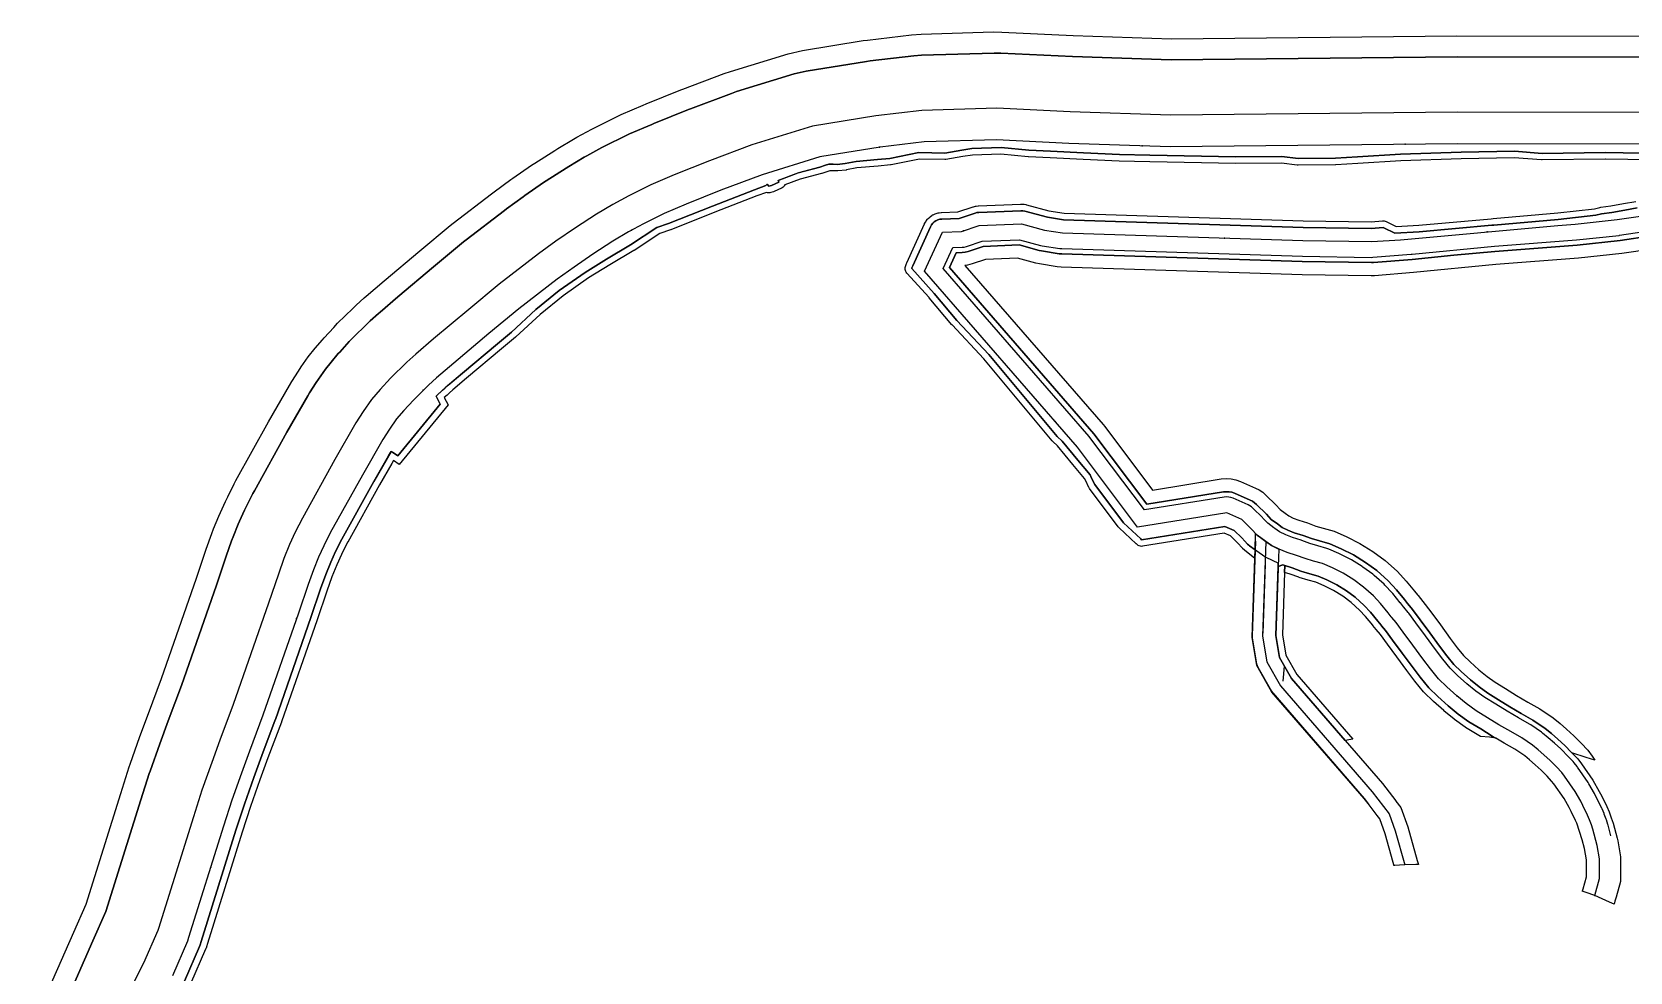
# Model space of a CAD drawing. Header units: inches. Extents: x 87989 to 118156, y 435697 to 451526.
# Drawn here: x 102648 to 103256, y 442864 to 443222 of the extents above; entities that cross this region are included whole.
import ezdxf

# ---------------------------------------------------------------- set-up
doc = ezdxf.new("R2010")
doc.units = ezdxf.units.IN
doc.header["$MEASUREMENT"] = 0
for name, color, linetype, true_color in [('As_waterkering_BWK', 7, 'Continuous', 0x7b8981), ('Beschermingszone_BWK', 7, 'Continuous', 0xcf890d), ('Grens_bebouwingsvrije_zone_BWK', 7, 'Continuous', 0x6789ae), ('Kernzone_BWK', 7, 'Continuous', 0xcb89af), ('Kunstwerken_BWK', 7, 'Continuous', 0xc78952), ('Referentiepunten_BWK', 7, 'Continuous', 0x178980)]:
    doc.layers.add(name, color=color, linetype=linetype, true_color=true_color)

msp = doc.modelspace()

# ---------------------------------------------------------------- linework, layer by layer
at = {"layer": 'As_waterkering_BWK'}
for points in [[(103308.2631, 443178.9587), (103190.391, 443179.0909), (103081.1179, 443177.9003), (103042.6209, 443179.2232), (103015.1042, 443180.5462), (102987.5875, 443179.7524), (102970.9187, 443177.768), (102947.8999, 443174.0639), (102925.9394, 443167.317), (102910.2661, 443161.4418), (102897.1163, 443156.1686), (102888.6833, 443152.5099), (102880.8509, 443148.644), (102875.1768, 443145.55), (102869.257, 443142.0364), (102861.6294, 443137.1422), (102854.5192, 443132.2314), (102848.0726, 443127.5621), (102833.4995, 443116.3667), (102822.0879, 443106.9288), (102808.7426, 443095.7459), (102802.18, 443090.1051), (102799.0971, 443087.3152), (102793.343, 443081.6418), (102789.7293, 443077.6848), (102786.9548, 443074.4921), (102784.2785, 443070.6821), (102781.7875, 443066.7532), (102773.9686, 443053.2004), (102761.7527, 443031.2017), (102759.2481, 443026.3036), (102757.3254, 443022.0433), (102755.3451, 443017.1937), (102753.3517, 443011.586), (102749.6538, 443000.6538), (102736.1727, 442961.9045), (102731.0318, 442948.324), (102727.9666, 442939.9697), (102724.3482, 442929.6857), (102721.1311, 442919.734), (102707.8953, 442877.4255), (102707.4918, 442876.0369), (102701.747, 442862.9586)], [(103117.5216, 443027.9289), (103117.0333, 443028.2738), (103114.2086, 443030.3601), (103111.9551, 443032.7925), (103108.3657, 443036.3545), (103102.6269, 443038.8685), (103068.7303, 443033.4165), (103045.8438, 443063.8437), (102987.7676, 443130.6511), (102994.5145, 443145.4678), (103001.7906, 443145.7324), (103008.5375, 443147.9814), (103024.5448, 443148.6428), (103033.4083, 443146.2616), (103040.1552, 443145.2032), (103131.569, 443142.2928), (103157.7628, 443141.8959), (103168.7087, 443142.5851), (103228.605, 443148.0101), (103235.1535, 443148.5105), (103251.1609, 443150.2303), (103263.464, 443152.0824)], [(103117.5216, 443027.9289), (103116.2869, 442991.924), (103117.947, 442982.1713), (103123.1346, 442973.0411), (103157.9953, 442932.7853), (103164.4279, 442924.4852), (103166.7104, 442918.0525), (103170.3056, 442905.1202)], [(103242.5866, 442893.4952), (103244.4283, 442899.8576), (103244.4283, 442907.392), (103243.5199, 442912.4346), (103241.8699, 442918.6067), (103241.3091, 442920.3382), (103240.6063, 442922.1985), (103239.8493, 442923.9688), (103238.0448, 442927.6224), (103237.2463, 442929.2274), (103235.1301, 442932.9617), (103231.0718, 442938.7838), (103230.0075, 442940.1815), (103228.0294, 442942.276), (103225.617, 442944.7207), (103223.2465, 442946.88), (103221.0116, 442948.8162), (103218.9418, 442950.5043), (103214.8464, 442953.3014), (103210.6539, 442955.6895), (103206.1375, 442958.3199), (103201.8191, 442961.0049), (103197.5061, 442963.6185), (103193.7302, 442966.3304), (103190.0887, 442969.3515), (103186.3147, 442972.6869), (103183.1352, 442975.7736), (103180.0816, 442979.51), (103177.1611, 442983.3822), (103173.4185, 442988.5393), (103169.756, 442993.4323), (103167.0127, 442997.1827), (103165.4009, 442999.124), (103165.2279, 442999.3324), (103164.0001, 443000.8121), (103163.9933, 443000.8206), (103161.1115, 443004.3617), (103158.4175, 443007.2485), (103154.678, 443010.6412), (103150.9354, 443013.3344), (103146.9249, 443015.8782), (103142.8022, 443017.9242), (103139.1101, 443019.5424), (103135.6723, 443020.5037), (103132.4022, 443021.4643), (103129.1373, 443022.6603), (103125.6027, 443023.7498), (103122.613, 443024.9798), (103119.6716, 443026.4099), (103117.5216, 443027.9289)]]:
    msp.add_lwpolyline(points, dxfattribs=at)
at = {"layer": 'Beschermingszone_BWK'}
msp.add_lwpolyline([(103264.3102, 443139.0633), (103252.8228, 443137.3399), (103236.3443, 443135.5667), (103204.9399, 443133.1593), (103173.704, 443130.1652), (103158.8228, 443128.9392), (103157.5658, 443128.8974), (103131.2636, 443129.2968), (103039.7415, 443132.2098), (103038.1406, 443132.3603), (103031.3938, 443133.4186), (103030.0354, 443133.7068), (103023.0935, 443135.5718), (103010.9076, 443135.0682), (103005.9015, 443133.3995), (103004.048, 443132.9299), (103003.0993, 443132.8295), (103055.6549, 443072.3726), (103056.2329, 443071.6581), (103074.4066, 443047.4966), (103100.5625, 443051.7035), (103102.4139, 443051.8667), (103104.2697, 443051.7643), (103106.0918, 443051.3982), (103107.8432, 443050.776), (103113.582, 443048.262), (103115.0023, 443047.5328), (103116.3225, 443046.635), (103117.5227, 443045.5821), (103121.3018, 443041.8239), (103122.9147, 443040.0913), (103124.8347, 443038.6793), (103126.3081, 443037.6384), (103127.9333, 443036.8482), (103129.9996, 443035.9981), (103133.2906, 443034.9837), (103136.4745, 443033.8174), (103139.2549, 443033.0006), (103143.4913, 443031.8159), (103148.304, 443029.7067), (103153.3134, 443027.2206), (103158.2198, 443024.1086), (103162.8684, 443020.7635), (103167.553, 443016.5132), (103170.9164, 443012.9091), (103174.0262, 443009.087), (103174.0677, 443009.0373), (103175.2299, 443007.6366), (103175.4028, 443007.4283), (103177.2696, 443005.1799), (103180.2063, 443001.1651), (103183.8834, 442996.2526), (103187.6121, 442991.1147), (103190.308, 442987.5404), (103192.7276, 442984.5797), (103195.1516, 442982.2264), (103198.5455, 442979.227), (103201.6819, 442976.6249), (103204.6774, 442974.4734), (103208.6201, 442972.0843), (103212.8423, 442969.459), (103217.1425, 442966.9546), (103221.7409, 442964.3353), (103226.7301, 442960.9278), (103229.378, 442958.7681), (103231.8811, 442956.5995), (103234.6272, 442954.0982), (103237.3829, 442951.3055), (103239.9321, 442948.6063), (103241.5801, 442946.4423), (103242.6475, 442944.9109), (103239.326, 442945.924), (103233.924, 442947.6857), (103233.7854, 442947.8326), (103231.1618, 442950.4915), (103228.5601, 442952.8612), (103226.1602, 442954.9404), (103223.7346, 442956.9188), (103219.0892, 442960.0915), (103214.6468, 442962.6219), (103210.2635, 442965.1748), (103206.0043, 442967.823), (103201.9192, 442970.2985), (103198.6235, 442972.6655), (103195.2929, 442975.4287), (103191.7528, 442978.5574), (103189.0382, 442981.1927), (103186.3748, 442984.4518), (103183.5925, 442988.1407), (103179.8585, 442993.2859), (103176.187, 442998.1909), (103173.3246, 443002.1041), (103171.5559, 443004.2344), (103171.383, 443004.4427), (103170.2057, 443005.8614), (103167.1453, 443009.6217), (103164.0394, 443012.9498), (103159.7182, 443016.8703), (103155.4181, 443019.9647), (103150.8563, 443022.8582), (103146.1879, 443025.175), (103141.8062, 443027.0953), (103137.877, 443028.1941), (103134.9082, 443029.0662), (103131.6932, 443030.2439), (103128.3085, 443031.2872), (103125.887, 443032.2834), (103123.7556, 443033.3197), (103121.9281, 443034.6109), (103119.5662, 443036.3486), (103117.7069, 443038.3503), (103114.0007, 443042.033), (103113.2622, 443042.681), (103112.4497, 443043.2335), (103111.5757, 443043.6822), (103105.6, 443046.2911), (103104.5733, 443046.626), (103103.5107, 443046.8189), (103102.4318, 443046.8662), (103101.3565, 443046.767), (103072.2234, 443042.0812), (103052.0592, 443068.8724), (102997.1801, 443132.0174), (102999.7462, 443137.6528), (103002.0813, 443137.7377), (103003.1798, 443137.8539), (103004.3204, 443138.1429), (103009.996, 443140.0348), (103023.6517, 443140.5991), (103031.3327, 443138.5355), (103032.1686, 443138.3582), (103038.9155, 443137.2999), (103039.9007, 443137.2073), (103131.3811, 443134.2953), (103157.6416, 443133.8968), (103158.4151, 443133.9226), (103173.1697, 443135.135), (103188.9487, 443136.7951), (103204.6034, 443138.1477), (103235.8863, 443140.5451), (103252.1836, 443142.2978), (103263.9847, 443144.0707)], dxfattribs=at)
msp.add_lwpolyline([(103124.7128, 443018.7922), (103124.624, 443016.203), (103123.809, 442992.43), (103125.119, 442984.73), (103129.289, 442977.391), (103150.567, 442952.82), (103149.873, 442952.736), (103147.725, 442952.283), (103127.238, 442975.941), (103122.729, 442983.877), (103121.301, 442992.261), (103122.201, 443018.501), (103123.912, 443019.039)], close=True, dxfattribs=at)
for points in [[(102648.3246, 442843.2867, 0), (102664.2089, 442879.4478, 0), (102668.9329, 442890.2022, 0), (102682.0601, 442932.1603, 0), (102685.3359, 442942.297, 0), (102685.6723, 442943.2939, 0), (102689.3832, 442953.835, 0), (102692.6141, 442962.6429, 0), (102697.6316, 442975.9008, 0), (102710.8722, 443013.9588, 0), (102714.6168, 443025.0211, 0), (102716.7134, 443030.9263, 0), (102717.3876, 443032.693, 0), (102719.3679, 443037.5426, 0), (102719.9549, 443038.9088, 0), (102721.8776, 443043.1692, 0), (102722.7437, 443044.9698, 0), (102725.2482, 443049.8678, 0), (102725.9084, 443051.1061, 0), (102738.2897, 443073.3969, 0), (102746.2739, 443087.2418, 0), (102747.1607, 443088.7073, 0), (102749.6517, 443092.6362, 0), (102750.7281, 443094.2483, 0), (102753.4043, 443098.0584, 0), (102756.0074, 443101.3856, 0), (102758.7819, 443104.5784, 0), (102759.4547, 443105.3335, 0), (102763.0685, 443109.2905, 0), (102764.5569, 443110.837, 0), (102770.311, 443116.5104, 0), (102771.587, 443117.7158, 0), (102774.67, 443120.5057, 0), (102775.4546, 443121.1977, 0), (102782.2132, 443127.0048, 0), (102795.8561, 443138.4388, 0), (102807.3694, 443147.9613, 0), (102808.5219, 443148.88, 0), (102823.095, 443160.0755, 0), (102824.0222, 443160.7672, 0), (102830.4688, 443165.4365, 0), (102831.2188, 443165.967, 0), (102838.3289, 443170.8778, 0), (102839.4882, 443171.6497, 0), (102847.1158, 443176.5439, 0), (102848.3305, 443177.2937, 0), (102854.2503, 443180.8073, 0), (102855.5484, 443181.5462, 0), (102861.2224, 443184.6402, 0), (102862.7044, 443185.4096, 0), (102870.5368, 443189.2754, 0), (102872.365, 443190.1226, 0), (102880.7981, 443193.7812, 0), (102881.8559, 443194.2227, 0), (102895.0057, 443199.496, 0), (102895.8751, 443199.8333, 0), (102911.5485, 443205.7084, 0), (102913.8985, 443206.509, 0), (102935.859, 443213.2559, 0), (102941.386, 443214.5431, 0), (102964.4048, 443218.2473, 0), (102966.072, 443218.4805, 0), (102982.7407, 443220.4649, 0), (102986.4053, 443220.7354, 0), (103013.922, 443221.5291, 0), (103017.0731, 443221.4989, 0), (103044.3095, 443220.1894, 0), (103081.5988, 443218.908, 0), (103190.1906, 443220.0897, 0), (103308.3091, 443219.9586, 0)], [(103308.3001, 443211.9586, 0), (103190.2297, 443212.09, 0), (103081.505, 443210.9065, 0), (103043.98, 443212.196, 0), (103016.6889, 443213.5081, 0), (103014.1527, 443213.5324, 0), (102986.6359, 443212.7387, 0), (102983.6864, 443212.521, 0), (102967.0177, 443210.5366, 0), (102965.6758, 443210.3489, 0), (102942.657, 443206.6447, 0), (102938.2084, 443205.6087, 0), (102916.2479, 443198.8618, 0), (102914.3565, 443198.2174, 0), (102898.6831, 443192.3423, 0), (102897.9833, 443192.0708, 0), (102884.8336, 443186.7975, 0), (102883.9821, 443186.4422, 0), (102875.5491, 443182.7835, 0), (102874.0776, 443182.1017, 0), (102866.2452, 443178.2358, 0), (102865.0524, 443177.6165, 0), (102859.3783, 443174.5225, 0), (102858.3335, 443173.9279, 0), (102852.4137, 443170.4142, 0), (102851.4361, 443169.8107, 0), (102843.8084, 443164.9166, 0), (102842.8754, 443164.2953, 0), (102835.7652, 443159.3844, 0), (102835.1616, 443158.9574, 0), (102828.7149, 443154.2881, 0), (102827.9686, 443153.7314, 0), (102813.3956, 443142.536, 0), (102812.468, 443141.7965, 0), (102800.9745, 443132.2905, 0), (102787.3896, 443120.9055, 0), (102780.6693, 443115.1308, 0), (102780.0378, 443114.5738, 0), (102776.9548, 443111.784, 0), (102775.9278, 443110.8138, 0), (102770.1737, 443105.1404, 0), (102768.9757, 443103.8956, 0), (102765.3619, 443099.9387, 0), (102764.8204, 443099.3308, 0), (102762.0459, 443096.1381, 0), (102759.9507, 443093.4601, 0), (102757.2745, 443089.65, 0), (102756.4082, 443088.3525, 0), (102753.9172, 443084.4236, 0), (102753.2034, 443083.244, 0), (102745.2514, 443069.4562, 0), (102732.9024, 443047.2223, 0), (102732.3711, 443046.2257, 0), (102729.8665, 443041.3276, 0), (102729.1694, 443039.8783, 0), (102727.2467, 443035.618, 0), (102726.7742, 443034.5183, 0), (102724.794, 443029.6687, 0), (102724.2513, 443028.2468, 0), (102722.1748, 443022.3996, 0), (102718.4394, 443011.3627, 0), (102705.1518, 442973.1698, 0), (102700.1102, 442959.849, 0), (102696.9117, 442951.1296, 0), (102693.2188, 442940.6386, 0), (102692.948, 442939.8362, 0), (102689.6837, 442929.7357, 0), (102676.4357, 442887.3906, 0), (102671.5334, 442876.2304, 0), (102655.6491, 442840.0693, 0)], [(102706.3242, 442860.9473, 0), (102712.0703, 442874.0254, 0), (102712.293, 442874.6406, 0), (102712.6816, 442875.9805, 0), (102725.8965, 442918.2188, 0), (102729.0859, 442928.0859, 0), (102732.6719, 442938.2793, 0), (102735.7168, 442946.5781, 0), (102740.8496, 442960.1348, 0), (102740.8945, 442960.2617, 0), (102754.3828, 442999.0313, 0), (102758.0762, 443009.9473, 0), (102760.0176, 443015.4102, 0), (102761.9199, 443020.0684, 0), (102763.7559, 443024.1367, 0), (102766.166, 443028.8496, 0), (102778.3008, 443050.7012, 0), (102778.3398, 443050.7734, 0), (102782.9141, 443058.7012, 0), (102784.0605, 443060.6895, 0), (102784.8633, 443062.0801, 0), (102785.4453, 443061.9434, 0), (102787.4668, 443060.5449, 0), (102803.5625, 443080.1758, 0), (102802.4102, 443082.3848, 0), (102802.0254, 443083.1797, 0), (102802.5313, 443083.6797, 0), (102804.4766, 443085.4395, 0), (102805.4883, 443086.3555, 0), (102806.6016, 443087.3125, 0), (102811.9785, 443091.9336, 0), (102825.2871, 443103.0859, 0), (102830.6113, 443107.4883, 0), (102839.9551, 443116.0273, 0), (102848.8066, 443123.3184, 0), (102858.6348, 443130.1973, 0), (102866.8223, 443135.2363, 0), (102875.9453, 443140.6328, 0), (102885.9082, 443147.2324, 0), (102890.3086, 443148.7363, 0), (102907.041, 443155.4023, 0), (102923.1348, 443161.5996, 0), (102927.4082, 443163.1563, 0), (102927.8828, 443163.7168, 0), (102928.5605, 443162.8906, 0), (102929.5352, 443163.1914, 0), (102932.2949, 443164.4277, 0), (102932.0684, 443165.1641, 0), (102939.7402, 443168.0254, 0), (102947.8945, 443170.1855, 0), (102950.1094, 443170.9297, 0), (102951.3516, 443171.3555, 0), (102952.9883, 443171.2734, 0), (102954.457, 443171.2168, 0), (102957.5996, 443171.5684, 0), (102961.7031, 443172.373, 0), (102969.875, 443173.043, 0), (102974.5703, 443173.5137, 0), (102985.623, 443175.707, 0), (102995.4551, 443175.5508, 0), (103001.9043, 443176.6523, 0), (103005.7578, 443177.2812, 0), (103016.8477, 443177.5957, 0), (103027.3848, 443176.5723, 0), (103035.6445, 443176.2578, 0), (103048.2285, 443175.6289, 0), (103061.834, 443174.9219, 0), (103073.3945, 443174.6855, 0), (103106.1133, 443174.0566, 0), (103123.6523, 443174.2129, 0), (103129.7773, 443173.4297, 0), (103144.0234, 443173.5859, 0), (103152.3594, 443174.0566, 0), (103168.7188, 443175.0781, 0), (103191.7617, 443175.8652, 0), (103212.0527, 443176.2578, 0), (103222.5918, 443175.3926, 0), (103246.5801, 443175.707, 0), (103280.8711, 443175.1582, 0)], [(103280.6367, 443172.6602, 0), (103246.6133, 443173.207, 0), (103246.541, 443173.207, 0), (103222.625, 443172.8945, 0), (103222.3887, 443172.9023, 0), (103211.9746, 443173.7559, 0), (103191.8281, 443173.3652, 0), (103168.873, 443172.584, 0), (103168.8027, 443172.5801, 0), (103152.5078, 443171.5605, 0), (103144.1641, 443171.0898, 0), (103144.0508, 443171.0859, 0), (103129.8047, 443170.9297, 0), (103129.4609, 443170.9512, 0), (103123.5039, 443171.7129, 0), (103106.1348, 443171.5566, 0), (103106.0645, 443171.5566, 0), (103073.3457, 443172.1855, 0), (103061.7832, 443172.4219, 0), (103061.7031, 443172.4258, 0), (103048.0996, 443173.1328, 0), (103035.5332, 443173.7617, 0), (103027.291, 443174.0742, 0), (103027.1445, 443174.084, 0), (103016.7617, 443175.0918, 0), (103005.9941, 443174.7871, 0), (103002.3145, 443174.1855, 0), (102995.875, 443173.0859, 0), (102995.4336, 443173.0508, 0), (102985.8496, 443173.2031, 0), (102975.0566, 443171.0625, 0), (102974.8203, 443171.0273, 0), (102970.1016, 443170.5527, 0), (102962.0469, 443169.8945, 0), (102958.082, 443169.1152, 0), (102957.8789, 443169.084, 0), (102954.7344, 443168.7324, 0), (102954.3613, 443168.7188, 0), (102952.877, 443168.7754, 0), (102951.7051, 443168.834, 0), (102950.9121, 443168.5625, 0), (102948.6914, 443167.8145, 0), (102948.5332, 443167.7676, 0), (102940.5, 443165.6406, 0), (102934.5801, 443163.4336, 0), (102934.4121, 443163.1035, 0), (102934.1973, 443162.8047, 0), (102933.9375, 443162.541, 0), (102933.6426, 443162.3184, 0), (102933.3164, 443162.1445, 0), (102930.5566, 443160.9102, 0), (102930.2695, 443160.8008, 0), (102929.2949, 443160.502, 0), (102928.8789, 443160.4121, 0), (102928.4551, 443160.3945, 0), (102928.0352, 443160.4492, 0), (102927.6309, 443160.5762, 0), (102924.0117, 443159.2578, 0), (102907.9531, 443153.0742, 0), (102891.2324, 443146.4141, 0), (102891.1172, 443146.3711, 0), (102887.0215, 443144.9707, 0), (102877.3262, 443138.5488, 0), (102877.2188, 443138.4805, 0), (102868.1152, 443133.0957, 0), (102860.0078, 443128.1074, 0), (102850.3203, 443121.3262, 0), (102841.5938, 443114.1387, 0), (102832.2969, 443105.6445, 0), (102832.2051, 443105.5625, 0), (102826.8867, 443101.1641, 0), (102813.5957, 443090.0273, 0), (102808.3887, 443085.5508, 0), (102807.1406, 443084.4805, 0), (102806.1445, 443083.5781, 0), (102805.1016, 443082.6328, 0), (102806.543, 443079.8691, 0), (102787.9395, 443057.1777, 0), (102785.7832, 443058.6699, 0), (102785.1191, 443057.5215, 0), (102780.4961, 443049.5059, 0), (102768.3926, 443027.7109, 0), (102768.3516, 443027.6348, 0), (102766.0098, 443023.0527, 0), (102764.2344, 443019.123, 0), (102764.1992, 443019.041, 0), (102762.3535, 443014.5195, 0), (102760.4375, 443009.1289, 0), (102756.748, 442998.2207, 0), (102743.25, 442959.4238, 0), (102743.1934, 442959.2656, 0), (102738.0586, 442945.7051, 0), (102735.0254, 442937.4336, 0), (102731.4551, 442927.2871, 0), (102728.2773, 442917.4609, 0), (102715.0762, 442875.2598, 0), (102714.6934, 442873.9434, 0), (102714.6426, 442873.7891, 0), (102714.4199, 442873.1719, 0), (102714.3594, 442873.0215, 0), (102708.6133, 442859.9414, 0)], [(103258.717, 443154.721, 0), (103253.97, 443153.846, 0), (103249.092, 443152.995, 0), (103245.176, 443152.456, 0), (103242.963, 443151.877, 0), (103228.727, 443150.304, 0), (103204.189, 443148.181, 0), (103203.434, 443148.096, 0), (103175.871, 443145.578, 0), (103166.594, 443145.035, 0), (103162.426, 443147.158, 0), (103162.097, 443147.267, 0), (103157.596, 443146.899, 0), (103131.728, 443147.291, 0), (103131.645, 443147.293, 0), (103040.624, 443150.191, 0), (103034.447, 443151.16, 0), (103025.842, 443153.472, 0), (103025.097, 443153.612, 0), (103024.338, 443153.639, 0), (103008.331, 443152.977, 0), (103007.669, 443152.905, 0), (103006.956, 443152.725, 0), (103000.891, 443150.703, 0), (102994.333, 443150.465, 0), (102993.548, 443150.374, 0), (102992.787, 443150.16, 0), (102992.07, 443149.829, 0), (102991.413, 443149.39, 0), (102990.834, 443148.853, 0), (102990.347, 443148.231, 0), (102989.964, 443147.54, 0), (102983.217, 443132.723, 0), (102982.943, 443131.962, 0), (102982.879, 443131.624, 0), (102991.364, 443122.227, 0), (103000.016, 443111.924, 0), (103012.206, 443098.947, 0), (103038.161, 443067.802, 0), (103040.048, 443066.071, 0), (103046.064, 443058.807, 0), (103050.666, 443053.252, 0), (103051.262, 443052.032, 0), (103052.475, 443049.555, 0), (103063.407, 443035.005, 0), (103069.928, 443028.894, 0), (103070.268, 443028.6, 0), (103101.968, 443033.698, 0), (103105.505, 443032.149, 0), (103108.359, 443029.317, 0), (103109.521, 443028.062, 0), (103110.541, 443026.962, 0), (103110.995, 443026.53, 0), (103111.238, 443026.338, 0), (103113.41, 443024.735, 0), (103113.297, 443021.443, 0), (103109.403, 443024.605, 0), (103109.271, 443024.719, 0), (103108.817, 443025.151, 0), (103108.707, 443025.263, 0), (103106.56, 443027.58, 0), (103104.075, 443030.046, 0), (103101.639, 443031.113, 0), (103070.665, 443026.131, 0), (103070.235, 443026.1, 0), (103069.805, 443026.143, 0), (103069.389, 443026.259, 0), (103069, 443026.446, 0), (103068.648, 443026.696, 0), (103068.294, 443027.002, 0), (103068.219, 443027.069, 0), (103061.697, 443033.181, 0), (103061.408, 443033.503, 0), (103050.476, 443048.053, 0), (103050.31, 443048.305, 0), (103050.229, 443048.456, 0), (103049.017, 443050.933, 0), (103048.551, 443051.886, 0), (103044.139, 443057.213, 0), (103038.232, 443064.344, 0), (103036.471, 443065.959, 0), (103036.24, 443066.201, 0), (103010.333, 443097.289, 0), (102998.194, 443110.212, 0), (102998.101, 443110.316, 0), (102989.508, 443120.551, 0), (102989.449, 443120.619, 0), (102981.024, 443129.949, 0), (102980.791, 443130.249, 0), (102980.607, 443130.582, 0), (102980.475, 443130.939, 0), (102980.399, 443131.312, 0), (102980.38, 443131.692, 0), (102980.42, 443132.07, 0), (102980.485, 443132.42, 0), (102980.591, 443132.811, 0), (102980.866, 443133.572, 0), (102980.942, 443133.759, 0), (102987.689, 443148.576, 0), (102987.778, 443148.752, 0), (102988.161, 443149.443, 0), (102988.379, 443149.772, 0), (102988.866, 443150.394, 0), (102989.134, 443150.685, 0), (102989.713, 443151.222, 0), (102990.023, 443151.467, 0), (102990.459, 443151.751, 0), (102990.682, 443151.902, 0), (102990.82, 443151.995, 0), (102991.026, 443152.095, 0), (102991.213, 443152.183, 0), (102991.741, 443152.431, 0), (102992.112, 443152.567, 0), (102992.873, 443152.781, 0), (102993.26, 443152.857, 0), (102994.045, 443152.948, 0), (102994.242, 443152.963, 0), (103000.441, 443153.188, 0), (103006.166, 443155.096, 0), (103006.342, 443155.148, 0), (103007.055, 443155.329, 0), (103007.4, 443155.391, 0), (103008.062, 443155.463, 0), (103008.228, 443155.475, 0), (103024.235, 443156.136, 0), (103024.425, 443156.137, 0), (103025.183, 443156.111, 0), (103025.56, 443156.069, 0), (103026.306, 443155.928, 0), (103026.491, 443155.886, 0), (103034.967, 443153.609, 0), (103040.858, 443152.685, 0), (103131.745, 443149.791, 0), (103157.513, 443149.401, 0), (103161.893, 443149.759, 0), (103162.227, 443149.764, 0), (103162.559, 443149.724, 0), (103162.882, 443149.641, 0), (103163.211, 443149.532, 0), (103163.561, 443149.386, 0), (103167.125, 443147.57, 0), (103175.633, 443148.069, 0), (103203.221, 443150.588, 0), (103203.941, 443150.668, 0), (103228.482, 443152.793, 0), (103242.507, 443154.342, 0), (103244.544, 443154.874, 0), (103244.835, 443154.932, 0), (103248.662, 443155.459, 0), (103248.751, 443155.472, 0), (103253.529, 443156.307, 0), (103258.264, 443157.18, 0)]]:
    msp.add_polyline3d(points, dxfattribs=at)
msp.add_polyline3d([(103203.559, 442954.036, 0), (103204.931, 442953.236, 0), (103202.529, 442953.587, 0), (103199.142, 442953.838, 0), (103197.895, 442954.613, 0), (103193.452, 442957.305, 0), (103193.359, 442957.365, 0), (103193.29, 442957.413, 0), (103189.213, 442960.34, 0), (103189.15, 442960.388, 0), (103189.076, 442960.447, 0), (103185.24, 442963.629, 0), (103185.184, 442963.677, 0), (103181.26, 442967.145, 0), (103181.174, 442967.224, 0), (103177.691, 442970.606, 0), (103177.566, 442970.738, 0), (103177.51, 442970.805, 0), (103174.213, 442974.839, 0), (103174.159, 442974.908, 0), (103171.132, 442978.921, 0), (103167.381, 442984.089, 0), (103163.727, 442988.971, 0), (103161.095, 442992.569, 0), (103159.457, 442994.542, 0), (103158.196, 442996.063, 0), (103158.16, 442996.107, 0), (103155.455, 442999.431, 0), (103153.147, 443001.903, 0), (103149.953, 443004.801, 0), (103146.733, 443007.119, 0), (103143.239, 443009.335, 0), (103139.628, 443011.127, 0), (103136.583, 443012.461, 0), (103133.605, 443013.294, 0), (103130.131, 443014.314, 0), (103130.004, 443014.356, 0), (103126.741, 443015.551, 0), (103124.624, 443016.203, 0), (103124.7128, 443018.7922, 0), (103127.54, 443017.921, 0), (103130.836, 443016.713, 0), (103134.294, 443015.697, 0), (103137.425, 443014.822, 0), (103140.686, 443013.393, 0), (103144.468, 443011.516, 0), (103148.134, 443009.191, 0), (103151.528, 443006.748, 0), (103154.904, 443003.685, 0), (103157.34, 443001.074, 0), (103160.116, 442997.663, 0), (103161.381, 442996.138, 0), (103161.554, 442995.93, 0), (103163.068, 442994.107, 0), (103165.737, 442990.458, 0), (103169.394, 442985.573, 0), (103173.141, 442980.408, 0), (103176.148, 442976.421, 0), (103179.446, 442972.387, 0), (103182.916, 442969.018, 0), (103186.836, 442965.553, 0), (103190.672, 442962.371, 0), (103194.748, 442959.444, 0), (103199.203, 442956.744, 0)], close=True, dxfattribs=at)
at = {"layer": 'Grens_bebouwingsvrije_zone_BWK'}
for points in [[(103308.3964, 443190.9585), (103190.3324, 443191.091), (103081.2586, 443189.9026), (103043.1151, 443191.2133), (103015.2195, 443192.5545), (102986.7034, 443191.7319), (102969.2554, 443189.6548), (102945.1715, 443185.7792), (102922.0678, 443178.6811), (102905.9263, 443172.6305), (102892.4941, 443167.2439), (102883.6366, 443163.4011), (102875.3205, 443159.2965), (102869.24, 443155.9808), (102862.9525, 443152.2489), (102854.9775, 443147.1319), (102847.589, 443142.0288), (102840.8963, 443137.1813), (102826.0179, 443125.7514), (102814.4102, 443116.1513), (102800.9776, 443104.8952), (102794.2418, 443099.1055), (102790.8548, 443096.0406), (102784.6941, 443089.9661), (102780.7686, 443085.6678), (102777.4909, 443081.8961), (102774.2958, 443077.3473), (102771.5186, 443072.967), (102763.5253, 443059.112), (102751.162, 443036.8478), (102748.4307, 443031.5065), (102746.2981, 443026.7811), (102744.131, 443021.4738), (102742.014, 443015.5185), (102738.3031, 443004.5479), (102724.8924, 442966.001), (102719.7873, 442952.515), (102716.6734, 442944.028), (102712.9773, 442933.5234), (102709.6954, 442923.3711), (102696.4062, 442880.8917), (102696.1883, 442880.142), (102690.7602, 442867.7847), (102672.783, 442831.8321)], [(103248.7458, 442916.1184), (103247.6663, 442920.1563), (103247.578, 442920.4551), (103247.0173, 442922.1867), (103246.9219, 442922.4589), (103246.219, 442924.3192), (103246.1231, 442924.5574), (103245.3662, 442926.3276), (103245.2289, 442926.6259), (103243.4206, 442930.2871), (103242.6183, 442931.8998), (103242.4664, 442932.1856), (103240.3502, 442935.9198), (103240.0524, 442936.3927), (103235.994, 442942.2148), (103235.8452, 442942.419), (103234.7809, 442943.8166), (103234.3695, 442944.3012), (103232.3464, 442946.4434), (103229.8879, 442948.9349), (103229.6573, 442949.1565), (103227.2317, 442951.3659), (103224.8731, 442953.4094), (103222.7341, 442955.154), (103222.3258, 442955.459), (103218.2304, 442958.2561), (103217.8161, 442958.5149), (103213.6486, 442960.8888), (103209.232, 442963.461), (103204.958, 442966.1185), (103200.816, 442968.6285), (103197.4002, 442971.0817), (103193.9918, 442973.9094), (103190.3933, 442977.0898), (103187.5625, 442979.838), (103184.8015, 442983.2163), (103181.9846, 442986.9511), (103178.2485, 442992.0993), (103174.5792, 442997.0013), (103171.8554, 443000.725), (103171.629, 443001.0155), (103170.0172, 443002.9568), (103169.8442, 443003.1651), (103168.6631, 443004.5885), (103168.6437, 443004.6117), (103165.7652, 443008.1489), (103165.4981, 443008.4554), (103162.8041, 443011.3421), (103162.4492, 443011.6921), (103158.7096, 443015.0849), (103158.1826, 443015.5113), (103154.44, 443018.2045), (103154.1492, 443018.4012), (103150.1386, 443020.945), (103149.5921, 443021.2528), (103145.4695, 443023.2988), (103145.2106, 443023.4196), (103141.5186, 443025.0378), (103140.7259, 443025.3207), (103137.3258, 443026.2715), (103134.2817, 443027.1657), (103131.2012, 443028.2942), (103130.9047, 443028.3941), (103127.632, 443029.4029), (103125.0685, 443030.4575), (103122.7346, 443031.5922), (103120.9837, 443032.8292), (103120.5471, 443033.1377), (103118.2268, 443034.8515), (103116.3565, 443036.8702), (103116.1814, 443037.0514), (103112.592, 443040.6134), (103112.038, 443041.0993), (103111.4287, 443041.5137), (103110.7732, 443041.8503), (103105.0344, 443044.3643), (103104.2261, 443044.6514), (103103.3851, 443044.8204), (103102.5286, 443044.8677), (103101.6741, 443044.7924), (103071.3501, 443039.915), (103050.6388, 443067.4504), (103050.372, 443067.7801), (102994.827, 443131.6758), (102998.4383, 443139.6065), (103002.0086, 443139.7364), (103002.8591, 443139.8283), (103003.6879, 443140.0403), (103009.6314, 443142.0214), (103023.8749, 443142.61), (103031.8516, 443140.467), (103032.4785, 443140.334), (103039.2254, 443139.2757), (103039.9643, 443139.2063), (103131.428, 443136.2943), (103157.6719, 443135.8966), (103158.252, 443135.9159), (103172.8041, 443137.1065), (103173.1078, 443137.1392), (103204.4688, 443140.1426), (103235.7032, 443142.5351), (103251.8018, 443144.2647), (103252.054, 443144.2972), (103263.8546, 443146.0736)], [(103113.5239, 443028.066), (103112.2893, 442992.0611), (103112.2959, 442991.6556), (103112.3436, 442991.2528), (103114.0037, 442981.5001), (103114.1795, 442980.8274), (103114.4691, 442980.1953), (103119.6567, 442971.0651), (103119.8679, 442970.7327), (103120.1108, 442970.4226), (103154.9003, 442930.249), (103156.4961, 442928.1899)]]:
    msp.add_lwpolyline(points, dxfattribs=at)
at = {"layer": 'Kernzone_BWK'}
for points in [[(102655.6491, 442840.0693), (102671.5334, 442876.2304), (102676.4357, 442887.3906), (102689.6837, 442929.7357), (102692.948, 442939.8362), (102693.2188, 442940.6386), (102696.9117, 442951.1296), (102700.1102, 442959.849), (102705.1518, 442973.1698), (102718.4394, 443011.3627), (102722.1748, 443022.3996), (102724.2513, 443028.2468), (102724.794, 443029.6687), (102726.7742, 443034.5183), (102727.2467, 443035.618), (102729.1694, 443039.8783), (102729.8665, 443041.3276), (102732.3711, 443046.2257), (102732.9024, 443047.2223), (102745.2514, 443069.4562), (102753.2034, 443083.244), (102753.9172, 443084.4236), (102756.4082, 443088.3525), (102757.2745, 443089.65), (102759.9507, 443093.4601), (102762.0459, 443096.1381), (102764.8204, 443099.3308), (102765.3619, 443099.9387), (102768.9757, 443103.8956), (102770.1737, 443105.1404), (102775.9278, 443110.8138), (102776.9548, 443111.784), (102780.0378, 443114.5738), (102780.6693, 443115.1308), (102787.3896, 443120.9055), (102800.9745, 443132.2905), (102812.468, 443141.7965), (102813.3956, 443142.536), (102827.9686, 443153.7314), (102828.7149, 443154.2881), (102835.1616, 443158.9574), (102835.7652, 443159.3844), (102842.8754, 443164.2953), (102843.8084, 443164.9166), (102851.4361, 443169.8107), (102852.4137, 443170.4142), (102858.3335, 443173.9279), (102859.3783, 443174.5225), (102865.0524, 443177.6165), (102866.2452, 443178.2358), (102874.0776, 443182.1017), (102875.5491, 443182.7835), (102883.9821, 443186.4422), (102884.8336, 443186.7975), (102897.9833, 443192.0708), (102898.6831, 443192.3423), (102914.3565, 443198.2174), (102916.2479, 443198.8618), (102938.2084, 443205.6087), (102942.657, 443206.6447), (102965.6758, 443210.3489), (102967.0177, 443210.5366), (102983.6864, 443212.521), (102986.6359, 443212.7387), (103014.1527, 443213.5324), (103016.6889, 443213.5081), (103043.98, 443212.196), (103081.505, 443210.9065), (103190.2297, 443212.09), (103308.3001, 443211.9586)], [(103280.8714, 443175.1575), (103246.5804, 443175.708), (103222.5925, 443175.3934), (103212.0535, 443176.2585), (103191.7621, 443175.8653), (103168.7179, 443175.0788), (103152.3589, 443174.0564), (103144.0233, 443173.5854), (103129.7772, 443173.4302), (103123.652, 443174.2137), (103106.1133, 443174.0564), (103073.3953, 443174.6856), (103061.8339, 443174.9215), (103048.2276, 443175.6293), (103035.6438, 443176.2585), (103027.3857, 443176.5731), (103016.8467, 443177.5956), (103005.7572, 443177.281), (103001.9034, 443176.6518), (102995.4542, 443175.5507), (102985.623, 443175.708), (102974.57, 443173.514), (102969.875, 443173.043), (102961.704, 443172.374), (102957.6, 443171.569), (102954.457, 443171.217), (102952.988, 443171.273), (102951.351, 443171.355), (102950.109, 443170.93), (102947.894, 443170.185), (102939.741, 443168.026), (102932.068, 443165.165), (102932.295, 443164.427), (102929.5353, 443163.1911), (102928.5597, 443162.8913), (102927.883, 443163.717), (102927.408, 443163.156), (102923.134, 443161.6), (102907.041, 443155.402), (102890.308, 443148.736), (102885.909, 443147.233), (102875.945, 443140.632), (102866.823, 443135.236), (102858.634, 443130.197), (102848.807, 443123.318), (102839.955, 443116.027), (102830.6109, 443107.4892), (102825.2869, 443103.0861), (102811.978, 443091.9336), (102805.4876, 443086.3549), (102802.5314, 443083.6797), (102802.0246, 443083.18), (102802.4104, 443082.3848), (102803.5624, 443080.1762), (102787.4664, 443060.5443), (102785.4451, 443061.9434), (102784.8635, 443062.0793), (102778.3402, 443050.7729), (102778.2999, 443050.7016), (102766.1655, 443028.8491), (102763.7554, 443024.1358), (102761.9201, 443020.0692), (102760.0177, 443015.4103), (102758.0758, 443009.9475), (102754.3831, 442999.0312), (102740.8951, 442960.2616), (102740.8489, 442960.1344), (102735.7169, 442946.5778), (102732.6721, 442938.2787), (102729.086, 442928.0867), (102725.8959, 442918.2186), (102712.6825, 442875.9813), (102712.2931, 442874.6415), (102712.0696, 442874.026), (102706.3248, 442860.9477)], [(103263.985, 443144.071), (103252.184, 443142.298), (103235.886, 443140.545), (103204.603, 443138.148), (103188.949, 443136.795), (103173.17, 443135.135), (103158.415, 443133.923), (103157.642, 443133.897), (103131.381, 443134.295), (103039.901, 443137.207), (103038.915, 443137.3), (103032.169, 443138.358), (103031.333, 443138.536), (103023.652, 443140.599), (103009.996, 443140.035), (103004.32, 443138.143), (103003.18, 443137.854), (103002.081, 443137.738), (102999.746, 443137.653), (102997.18, 443132.017), (103052.059, 443068.872), (103072.223, 443042.081), (103101.356, 443046.767), (103102.432, 443046.866), (103103.511, 443046.819), (103104.573, 443046.626), (103105.6, 443046.291), (103111.576, 443043.682), (103112.45, 443043.233), (103113.262, 443042.681), (103114.001, 443042.033), (103117.707, 443038.35), (103119.566, 443036.349), (103121.928, 443034.611), (103123.756, 443033.32), (103125.887, 443032.283), (103128.308, 443031.287), (103131.693, 443030.244), (103134.908, 443029.066), (103137.877, 443028.194), (103141.806, 443027.095), (103146.188, 443025.175), (103150.856, 443022.858), (103155.418, 443019.965), (103159.718, 443016.87), (103164.039, 443012.95), (103167.145, 443009.622), (103170.206, 443005.861), (103171.383, 443004.443), (103171.556, 443004.234), (103173.325, 443002.104), (103176.187, 442998.191), (103179.858, 442993.286), (103183.592, 442988.141), (103186.375, 442984.452), (103189.038, 442981.193), (103191.753, 442978.557), (103195.293, 442975.429), (103198.624, 442972.666), (103201.919, 442970.298), (103206.004, 442967.823), (103210.264, 442965.175), (103214.647, 442962.622), (103219.089, 442960.091), (103223.735, 442956.919), (103226.16, 442954.94), (103228.56, 442952.861), (103231.162, 442950.491), (103233.785, 442947.833), (103233.924, 442947.686), (103236.115, 442945.366), (103237.538, 442943.497), (103241.906, 442937.23), (103244.313, 442932.984), (103245.213, 442931.175), (103247.119, 442927.315), (103248.029, 442925.186), (103248.861, 442922.986), (103249.545, 442920.874), (103251.0542, 442915.2271), (103251.3345, 442914.1799), (103252.428, 442908.1065), (103252.428, 442898.7239), (103250.7197, 442892.8196), (103250.2718, 442891.2716), (103249.9296, 442890.0888), (103248.1908, 442890.8954), (103242.587, 442893.495), (103239.2618, 442894.6278), (103237.8489, 442895.1091), (103237.8843, 442895.2313), (103238.1176, 442896.0377), (103239.428, 442900.5668), (103239.428, 442906.9455), (103238.636, 442911.3444), (103237.7612, 442914.6167), (103235.7231, 442920.9011), (103235.306, 442921.877), (103233.565, 442925.402), (103232.83, 442926.88), (103230.895, 442930.294), (103227.03, 442935.838), (103226.19, 442936.941), (103224.432, 442938.803), (103222.152, 442941.114), (103219.925, 442943.142), (103217.794, 442944.989), (103215.946, 442946.495), (103212.195, 442949.058), (103208.158, 442951.357), (103204.931, 442953.236), (103203.559, 442954.036), (103199.203, 442956.744), (103194.748, 442959.444), (103190.672, 442962.371), (103186.836, 442965.553), (103182.916, 442969.018), (103179.446, 442972.387), (103176.148, 442976.421), (103173.141, 442980.408), (103169.394, 442985.573), (103165.737, 442990.458), (103163.068, 442994.107), (103161.554, 442995.93), (103161.381, 442996.138), (103160.116, 442997.663), (103157.34, 443001.074), (103154.904, 443003.685), (103151.528, 443006.748), (103148.134, 443009.191), (103144.468, 443011.516), (103140.686, 443013.393), (103137.425, 443014.822), (103134.294, 443015.697), (103130.836, 443016.713), (103127.54, 443017.921), (103123.912, 443019.039), (103122.201, 443018.501), (103122.243, 443019.7257), (103122.1466, 443019.7653), (103121.9944, 443019.8279), (103120.5667, 443020.4153), (103117.1195, 443022.0914), (103114.1061, 443024.2199), (103113.4099, 443024.735), (103111.238, 443026.338), (103110.995, 443026.53), (103110.541, 443026.962), (103109.521, 443028.062), (103108.359, 443029.317), (103105.505, 443032.149), (103101.968, 443033.698), (103070.268, 443028.6), (103069.928, 443028.894), (103063.407, 443035.005), (103052.475, 443049.555), (103051.262, 443052.032), (103050.666, 443053.252), (103046.064, 443058.807), (103040.048, 443066.071), (103038.161, 443067.802), (103012.206, 443098.947), (103000.016, 443111.924), (102991.364, 443122.227), (102982.879, 443131.624), (102982.943, 443131.962), (102983.217, 443132.723), (102989.964, 443147.54), (102990.347, 443148.231), (102990.834, 443148.853), (102991.413, 443149.39), (102992.07, 443149.829), (102992.787, 443150.16), (102993.548, 443150.374), (102994.333, 443150.465), (103000.891, 443150.703), (103006.956, 443152.725), (103007.669, 443152.905), (103008.331, 443152.977), (103024.338, 443153.639), (103025.097, 443153.612), (103025.842, 443153.472), (103034.447, 443151.16), (103040.624, 443150.191), (103131.645, 443147.293), (103131.728, 443147.291), (103157.596, 443146.899), (103162.097, 443147.267), (103162.426, 443147.158), (103166.594, 443145.035), (103175.871, 443145.578), (103203.434, 443148.096), (103204.189, 443148.181), (103228.727, 443150.304), (103242.963, 443151.877), (103245.176, 443152.456), (103249.092, 443152.995), (103253.97, 443153.846), (103258.717, 443154.721)]]:
    msp.add_lwpolyline(points, dxfattribs=at)
msp.add_lwpolyline([(103166.5048, 442904.86), (103166.2318, 442904.8413), (103166.1764, 442905.0405), (103165.9294, 442905.9286), (103162.8936, 442916.847), (103160.873, 442922.5422), (103159.8206, 442923.9), (103156.378, 442928.342), (103154.9, 442930.249), (103119.852, 442970.721), (103114.122, 442980.807), (103112.275, 442991.654), (103113.297, 443021.443), (103113.3144, 443021.9495), (103113.41, 443024.735), (103113.6247, 443030.9907), (103114.209, 443030.36), (103115.4715, 443029.4274), (103115.937, 443029.0836), (103117.033, 443028.274), (103117.522, 443027.929), (103119.1554, 443026.775), (103119.672, 443026.41), (103119.9172, 443026.2908), (103122.1771, 443025.192), (103122.4263, 443025.0708), (103122.201, 443018.501), (103122.1773, 443017.8112), (103121.301, 442992.261), (103122.729, 442983.877), (103127.238, 442975.941), (103147.725, 442952.283), (103161.864, 442935.956), (103166.9089, 442929.447), (103166.9994, 442929.3292), (103168.8718, 442926.9135), (103171.4805, 442919.5605), (103175.0449, 442906.7413), (103175.5864, 442905.23), (103174.5909, 442905.2092), (103170.306, 442905.12), (103168.3865, 442904.9887)], close=True, dxfattribs=at)
at = {"layer": 'Kunstwerken_BWK'}
msp.add_line((103124.4439, 442980.5302), (103124.034, 442974.8266), dxfattribs=at)
msp.add_lwpolyline([(103117.2288, 443019.3923), (103117.2256, 443019.297), (103116.3295, 442993.1654)], dxfattribs=at)
for points in [[(102787.4664, 443060.5443, 0), (102803.5624, 443080.1762, 0), (102802.4104, 443082.3848, 0)], [(102787.4664, 443060.5443, 0), (102785.4451, 443061.9434, 0)], [(102787.4664, 443060.5443, 0), (102787.453, 443060.528, 0)]]:
    msp.add_polyline3d(points, dxfattribs=at)
at = {"layer": 'Referentiepunten_BWK'}
for p in [(102970.632, 443177.7219), (103070.451, 443178.2669), (103170.4394, 443178.8735), (102876.3128, 443146.1695), (103002.5756, 443145.9941), (103101.8114, 443143.2402), (103201.636, 443145.5675), (102797.1392, 443085.3847), (103037.3736, 443073.5873), (103114.2453, 443030.333), (102748.9779, 442998.7111), (103190.1561, 442969.2956), (102716.2796, 442904.2262), (103242.5866, 442893.4952)]:
    msp.add_point(p, dxfattribs=at)

doc.saveas('drawing.dxf')
